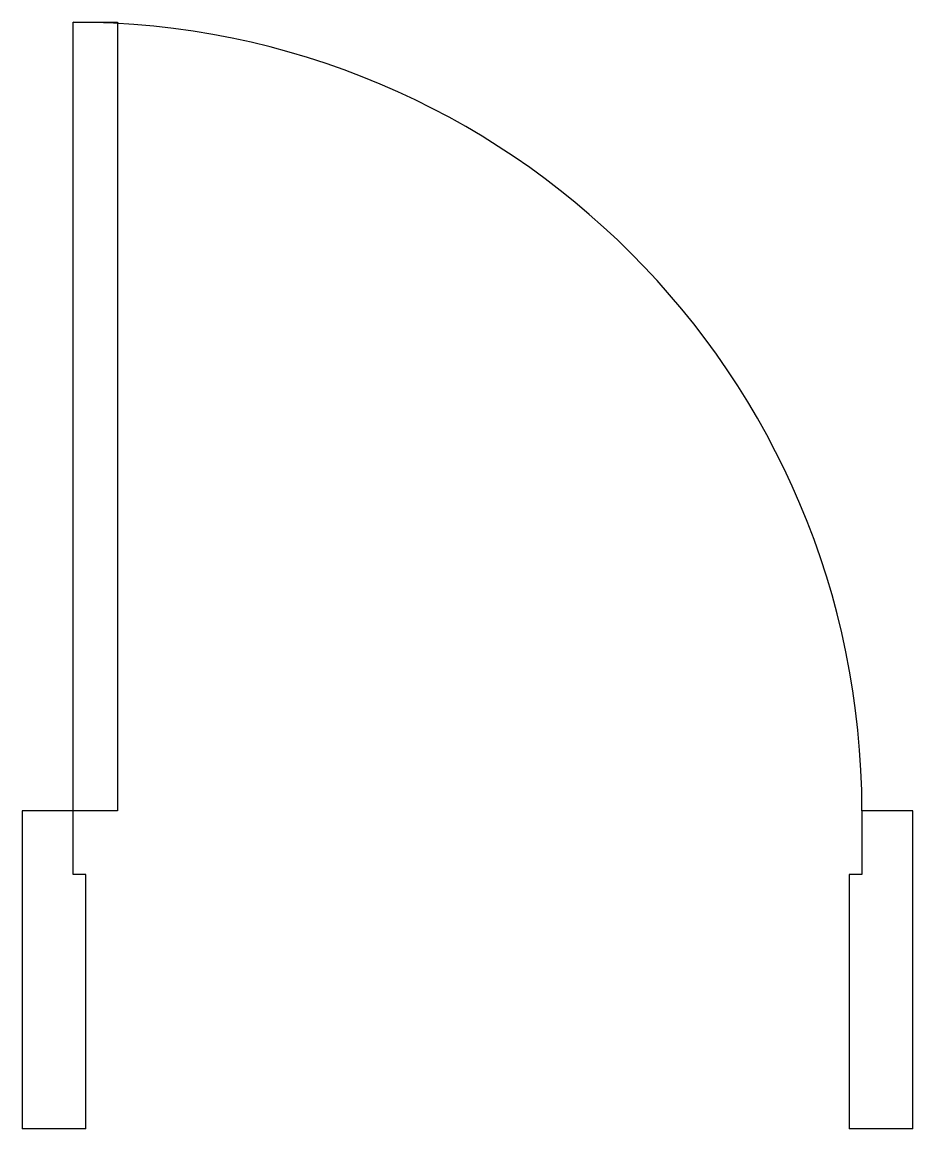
# Model space of a CAD drawing. Extents: x 9.151 to 9.851, y 36.915 to 37.785.
import ezdxf

# ---------------------------------------------------------------- set-up
doc = ezdxf.new("R2010")
doc.units = 0
doc.header["$MEASUREMENT"] = 0
doc.layers.get('0').update_dxf_attribs({"linetype": 'CONTINUOUS'})

msp = doc.modelspace()

# ---------------------------------------------------------------- linework, layer by layer
at = {"color": 2}
for p, q in [((9.19068, 37.16476), (9.15068, 37.16476)), ((9.15068, 37.16476), (9.15068, 36.91476)), ((9.19068, 37.11476), (9.19068, 37.16476)), ((9.81068, 37.16476), (9.81068, 37.11476)), ((9.85068, 37.16476), (9.81068, 37.16476)), ((9.85068, 36.91476), (9.85068, 37.16476)), ((9.20068, 37.11476), (9.19068, 37.11476)), ((9.20068, 36.91476), (9.20068, 37.11476)), ((9.81068, 37.11476), (9.80068, 37.11476)), ((9.80068, 37.11476), (9.80068, 36.91476)), ((9.20068, 36.91476), (9.15068, 36.91476)), ((9.85068, 36.91476), (9.80068, 36.91476))]:
    msp.add_line(p, q, dxfattribs=at)
msp.add_lwpolyline([(9.19068, 37.16476), (9.19068, 37.78476), (9.22568, 37.78476), (9.22568, 37.16476)], close=True, dxfattribs=at)
at = {"color": 1}
msp.add_arc((9.19068, 37.16476), 0.62, 0, 90, dxfattribs=at)

doc.saveas('drawing.dxf')
